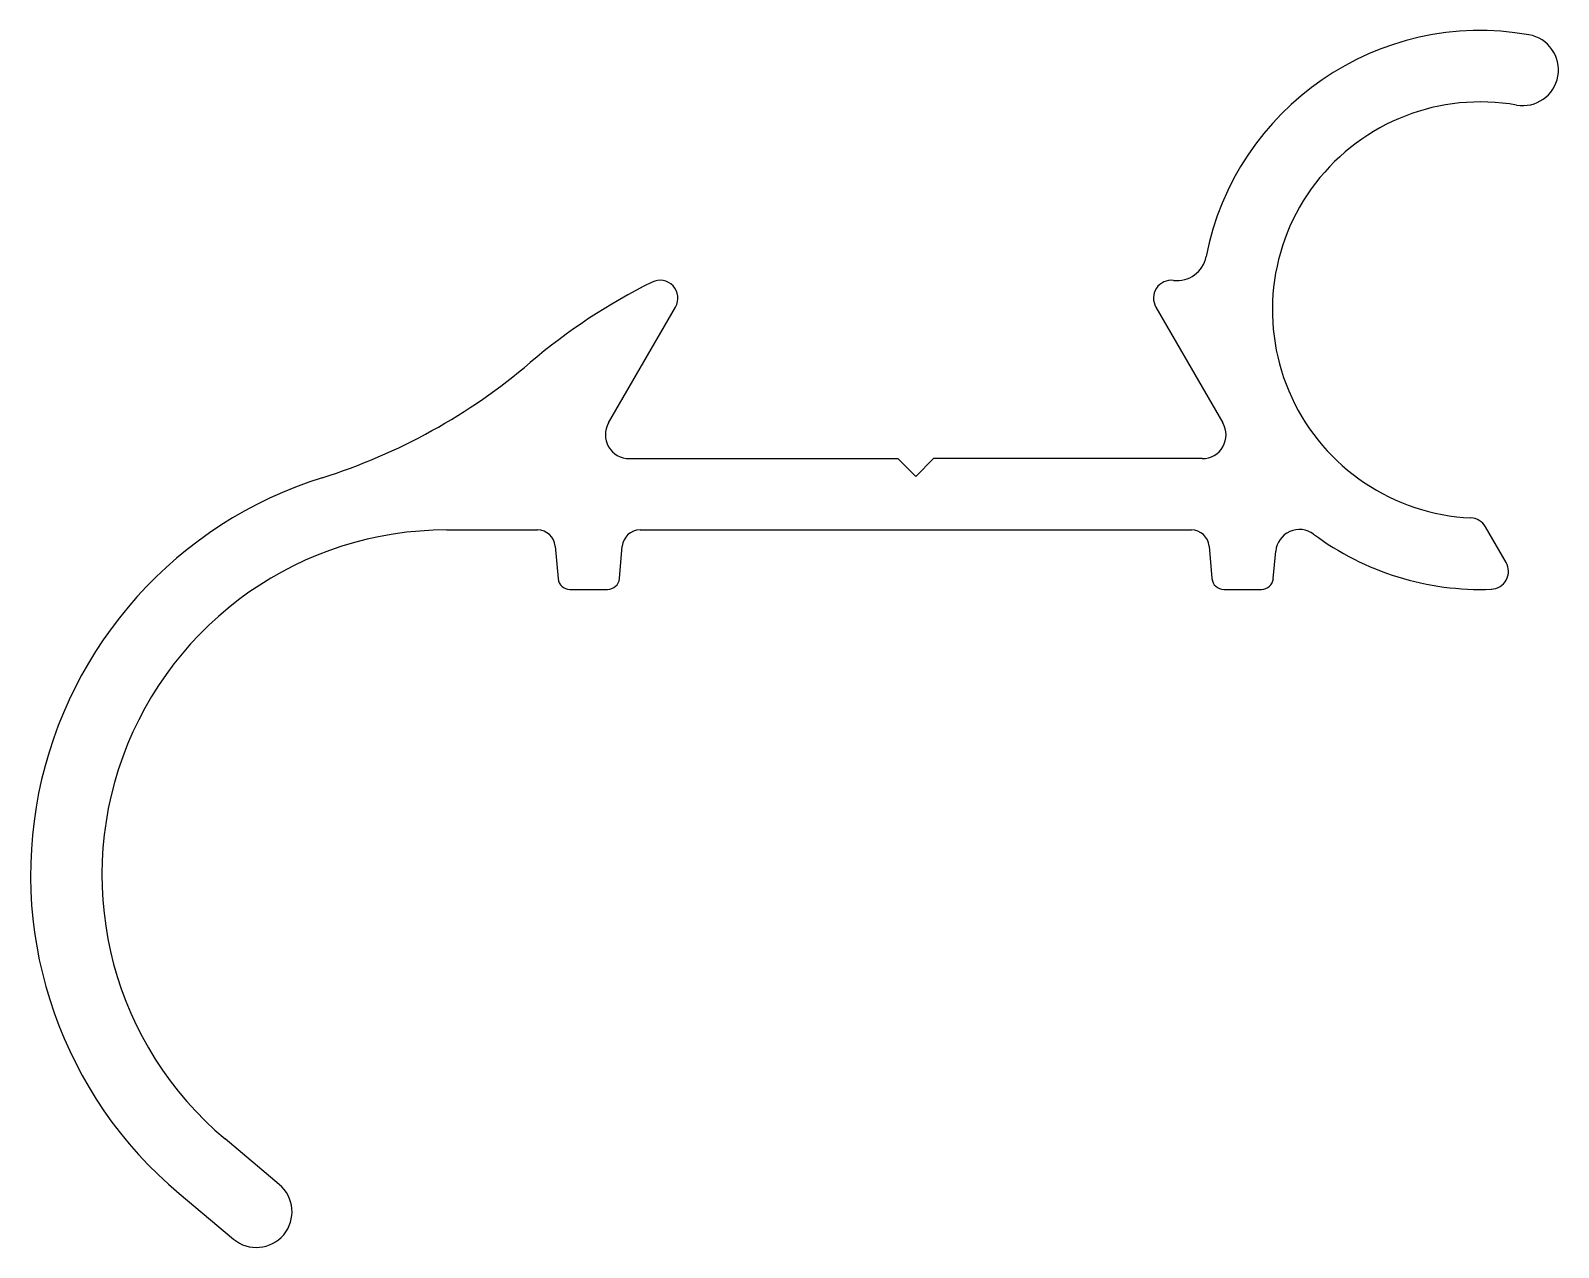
# Model space of a CAD drawing. Extents: x 816.1 to 841.8, y 440.2 to 460.6.
import ezdxf

# ---------------------------------------------------------------- set-up
doc = ezdxf.new("R2010")
doc.units = 0
doc.layers.get('0').update_dxf_attribs({"linetype": 'CONTINUOUS'})

msp = doc.modelspace()

# ---------------------------------------------------------------- linework, layer by layer
at = {"color": 0, "linetype": 'CONTINUOUS'}
for p, q in [((825.807, 454.033), (826.933, 455.983)), ((835.013, 455.983), (836.139, 454.033)), ((826.154, 453.433), (830.673, 453.433)), ((830.973, 453.133), (830.673, 453.433)), ((831.273, 453.433), (830.973, 453.133)), ((835.793, 453.433), (831.273, 453.433)), ((823.084, 452.233), (824.611, 452.233)), ((826.336, 452.233), (835.611, 452.233)), ((840.904, 451.686), (840.557, 452.287)), ((824.91, 451.959), (824.957, 451.416)), ((825.989, 451.416), (826.037, 451.959)), ((835.91, 451.959), (835.957, 451.416)), ((836.989, 451.416), (837.03, 451.877)), ((825.156, 451.233), (825.79, 451.233)), ((836.156, 451.233), (836.79, 451.233)), ((820.267, 441.225), (819.356, 441.99)), ((818.584, 441.071), (819.496, 440.306))]:
    msp.add_line(p, q, dxfattribs=at)
for centre, radius, start, end in [((840.473, 455.933), 4.7, 80, 168.9773), ((841.185, 459.971), 0.6, 260, 80), ((840.473, 455.933), 3.5, 80, 267.3522), ((835.369, 456.927), 0.5, 263.1128, 348.9773), ((830.98, 447.442), 10, 116.362, 130.4822), ((826.673, 456.133), 0.3, 330, 116.362), ((835.273, 456.133), 0.3, 83.1128, 210), ((817.996, 462.654), 10, 287.4136, 310.4822), ((826.154, 453.833), 0.4, 150, 270), ((835.793, 453.833), 0.4, 270, 30), ((823.084, 446.433), 7, 107.4136, 230), ((840.298, 452.137), 0.3, 30, 87.3522), ((823.084, 446.433), 5.8, 90, 230), ((824.611, 451.933), 0.3, 5, 90), ((826.336, 451.933), 0.3, 90, 175), ((835.611, 451.933), 0.3, 5, 90), ((837.428, 451.842), 0.4, 53.3377, 175), ((840.473, 455.933), 4.7, 233.3377, 272.2309), ((840.645, 451.536), 0.3, 272.2309, 30), ((825.156, 451.433), 0.2, 185, 270), ((825.79, 451.433), 0.2, 270, 355), ((836.156, 451.433), 0.2, 185, 270), ((836.79, 451.433), 0.2, 270, 355), ((819.882, 440.765), 0.6, 230, 50)]:
    msp.add_arc(centre, radius, start, end, dxfattribs=at)

doc.saveas('drawing.dxf')
